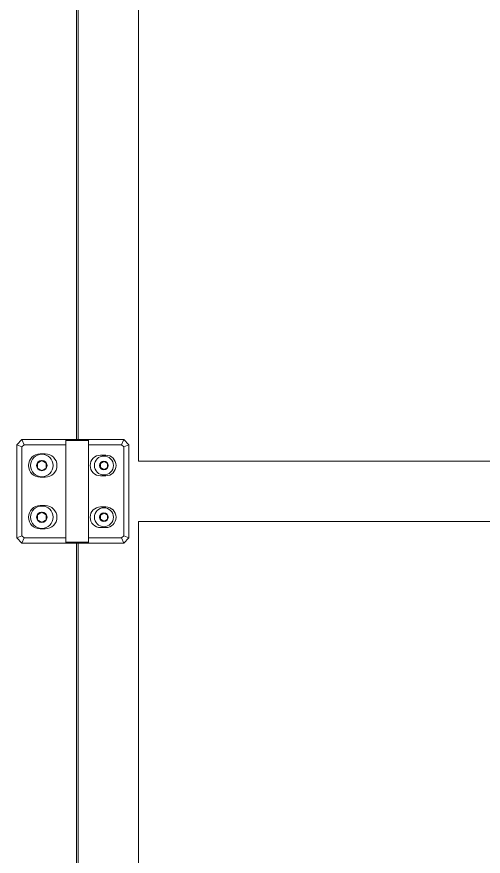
# Model space of a CAD drawing. Header units: millimetres. Extents: x 169 to 14583, y -399 to 10804.
# Drawn here: x 6506.8 to 6777, y 2366.4 to 2853.2 of the extents above; entities that cross this region are included whole.
import ezdxf

# ---------------------------------------------------------------- set-up
doc = ezdxf.new("R2010")
doc.units = ezdxf.units.MM
doc.header["$LTSCALE"] = 35

msp = doc.modelspace()

# ---------------------------------------------------------------- linework, layer by layer
at = {"color": 7, "linetype": 'Continuous', "lineweight": 18}
for p, q in [((6577.279, 3199.159), (6577.279, 2595.469)), ((6541.279, 3094.159), (6541.279, 2607.969)), ((6542.279, 3094.159), (6542.279, 2607.969)), ((6506.779, 2604.969), (6509.779, 2607.969)), ((6506.779, 2550.969), (6506.779, 2604.969)), ((6506.779, 2604.969), (6509.779, 2603.726)), ((6509.779, 2607.969), (6511.021, 2604.969)), ((6509.779, 2607.969), (6535.779, 2607.969)), ((6511.021, 2604.969), (6509.779, 2603.726)), ((6535.279, 2604.969), (6511.021, 2604.969)), ((6535.779, 2607.969), (6535.279, 2607.469)), ((6535.279, 2607.469), (6535.279, 2548.469)), ((6548.279, 2607.469), (6535.279, 2607.469)), ((6535.779, 2607.969), (6547.779, 2607.969)), ((6548.279, 2607.469), (6547.779, 2607.969)), ((6547.779, 2607.969), (6568.779, 2607.969)), ((6548.279, 2548.469), (6548.279, 2607.469)), ((6567.536, 2604.969), (6548.279, 2604.969)), ((6568.779, 2607.969), (6567.536, 2604.969)), ((6568.779, 2603.726), (6567.536, 2604.969)), ((6568.779, 2607.969), (6571.779, 2604.969)), ((6571.779, 2604.969), (6568.779, 2603.726)), ((6571.779, 2604.969), (6571.779, 2550.969)), ((6509.779, 2603.726), (6509.779, 2552.212)), ((6523.279, 2599.719), (6520.279, 2599.719)), ((6568.779, 2552.212), (6568.779, 2603.726)), ((6521.279, 2595.856), (6518.779, 2594.412)), ((6523.779, 2594.412), (6521.279, 2595.856)), ((6558.279, 2598.969), (6555.279, 2598.969)), ((6557.279, 2595.278), (6555.279, 2594.124)), ((6559.279, 2594.124), (6557.279, 2595.278)), ((7010.279, 2595.469), (6577.279, 2595.469)), ((6518.779, 2594.412), (6518.779, 2591.526)), ((6518.779, 2591.526), (6521.279, 2590.082)), ((6521.279, 2590.082), (6523.779, 2591.526)), ((6523.779, 2591.526), (6523.779, 2594.412)), ((6555.279, 2594.124), (6555.279, 2591.814)), ((6555.279, 2591.814), (6557.279, 2590.66)), ((6557.279, 2590.66), (6559.279, 2591.814)), ((6559.279, 2591.814), (6559.279, 2594.124)), ((6520.279, 2586.219), (6523.279, 2586.219)), ((6555.279, 2586.969), (6558.279, 2586.969)), ((6521.279, 2565.856), (6518.779, 2564.412)), ((6523.279, 2569.719), (6520.279, 2569.719)), ((6523.779, 2564.412), (6521.279, 2565.856)), ((6558.279, 2568.969), (6555.279, 2568.969)), ((6557.279, 2565.278), (6555.279, 2564.124)), ((6559.279, 2564.124), (6557.279, 2565.278)), ((6518.779, 2564.412), (6518.779, 2561.526)), ((6518.779, 2561.526), (6521.279, 2560.082)), ((6521.279, 2560.082), (6523.779, 2561.526)), ((6523.779, 2561.526), (6523.779, 2564.412)), ((6555.279, 2564.124), (6555.279, 2561.814)), ((6555.279, 2561.814), (6557.279, 2560.66)), ((6557.279, 2560.66), (6559.279, 2561.814)), ((6559.279, 2561.814), (6559.279, 2564.124)), ((6577.279, 2560.469), (7010.279, 2560.469)), ((6577.279, 2560.469), (6577.279, 1956.779)), ((6520.279, 2556.219), (6523.279, 2556.219)), ((6555.279, 2556.969), (6558.279, 2556.969)), ((6506.779, 2550.969), (6509.779, 2552.212)), ((6509.779, 2547.969), (6506.779, 2550.969)), ((6509.779, 2552.212), (6511.021, 2550.969)), ((6509.779, 2547.969), (6511.021, 2550.969)), ((6511.021, 2550.969), (6535.279, 2550.969)), ((6548.279, 2550.969), (6567.536, 2550.969)), ((6567.536, 2550.969), (6568.779, 2552.212)), ((6568.779, 2547.969), (6567.536, 2550.969)), ((6571.779, 2550.969), (6568.779, 2552.212)), ((6571.779, 2550.969), (6568.779, 2547.969)), ((6535.779, 2547.969), (6509.779, 2547.969)), ((6535.279, 2548.469), (6535.779, 2547.969)), ((6535.279, 2548.469), (6548.279, 2548.469)), ((6547.779, 2547.969), (6535.779, 2547.969)), ((6541.279, 2547.969), (6541.279, 2061.779)), ((6542.279, 2547.969), (6542.279, 2061.779)), ((6547.779, 2547.969), (6548.279, 2548.469)), ((6568.779, 2547.969), (6547.779, 2547.969))]:
    msp.add_line(p, q, dxfattribs=at)
for centre, radius in [((6521.279, 2592.969), 6.5), ((6521.279, 2592.969), 3), ((6557.279, 2592.969), 5.5), ((6557.279, 2592.969), 2.5), ((6521.279, 2562.969), 6.5), ((6521.279, 2562.969), 3), ((6557.279, 2562.969), 5.5), ((6557.279, 2562.969), 2.5)]:
    msp.add_circle(centre, radius, dxfattribs=at)
for centre, radius, start, end in [((6520.279, 2592.969), 6.75, 90, 270), ((6523.279, 2592.969), 6.75, 270, 90), ((6555.279, 2592.969), 6, 90, 270), ((6558.279, 2592.969), 6, 270, 90), ((6520.279, 2562.969), 6.75, 90, 270), ((6523.279, 2562.969), 6.75, 270, 90), ((6555.279, 2562.969), 6, 90, 270), ((6558.279, 2562.969), 6, 270, 90)]:
    msp.add_arc(centre, radius, start, end, dxfattribs=at)

doc.saveas('drawing.dxf')
